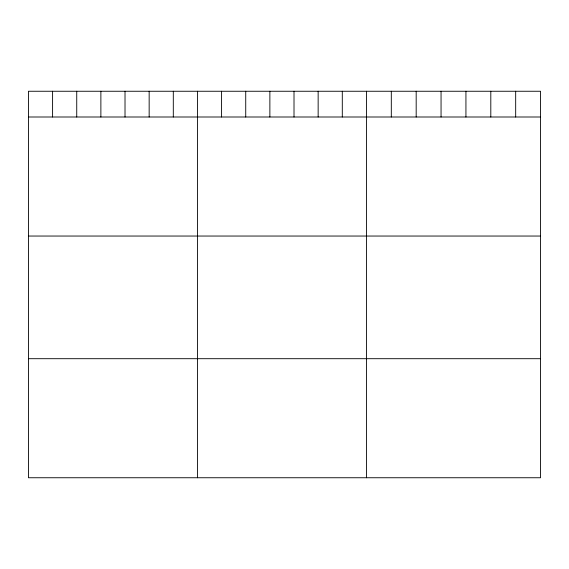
<?xml version="1.0" encoding="UTF-8"?>
<svg xmlns="http://www.w3.org/2000/svg" width="569" height="569" viewBox="0 0 569 569"><rect width="100%" height="100%" fill="white"/><g stroke="black" fill="none" stroke-linecap="round" stroke-linejoin="round"><path stroke-width="0.85" d="M540.55 117.001L540.55 477.747L28.45 477.747L28.45 91.253L540.55 91.253L540.55 117.001L28.45 117.001M28.45 236.043L540.55 236.043M28.45 358.698L540.55 358.698M515.678 91.253L515.678 117.001M490.805 91.253L490.805 117.001M465.933 91.253L465.933 117.001M441.053 91.253L441.053 117.001M416.181 91.253L416.181 117.001M391.308 91.253L391.308 117.001M366.436 91.253L366.436 477.747M342.296 91.253L342.296 117.001M318.149 91.253L318.149 117.001M294.009 91.253L294.009 117.001M269.87 91.253L269.87 117.001M245.73 91.253L245.73 117.001M221.583 91.253L221.583 117.001M197.443 91.253L197.443 477.747M173.303 91.253L173.303 117.001M149.156 91.253L149.156 117.001M125.016 91.253L125.016 117.001M100.877 91.253L100.877 117.001M76.737 91.253L76.737 117.001M52.59 91.253L52.59 117.001"/></g></svg>
